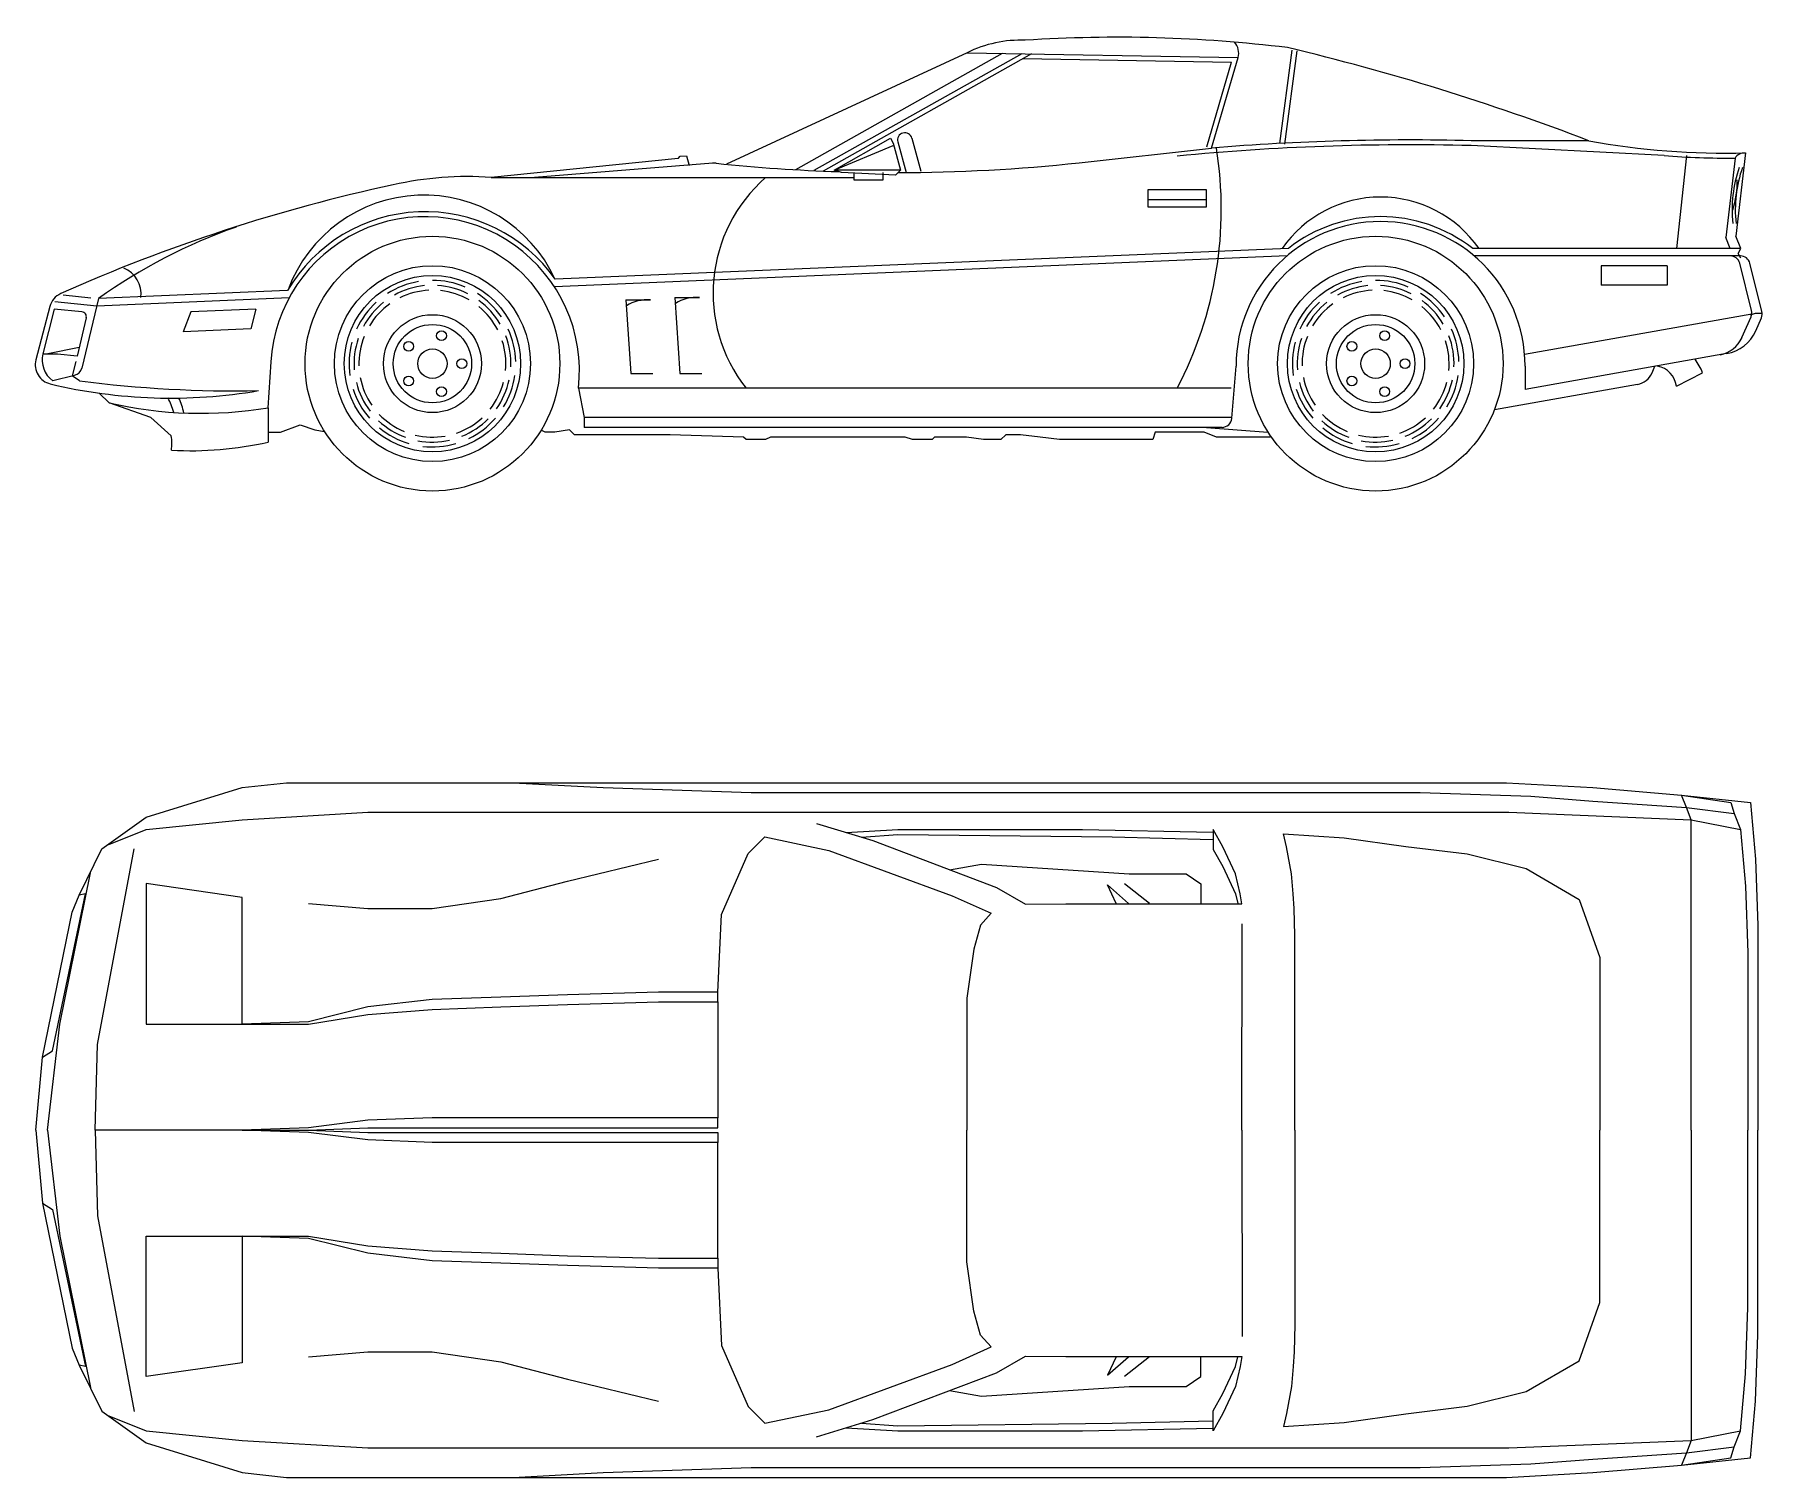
# Model space of a CAD drawing. Header units: millimetres. Extents: x 1343 to 64046, y 44602 to 77982.
# Drawn here: x 30518 to 34996, y 65503 to 69243 of the extents above; entities that cross this region are included whole.
import ezdxf

# ---------------------------------------------------------------- set-up
doc = ezdxf.new("R2010")
doc.units = ezdxf.units.MM

# ---------------------------------------------------------------- blocks, each defined once
blk = doc.blocks.new('A$C3A036850')
for p, q in [((2413.6, 1136), (1789.8, 847)), ((2504.9, 1134.4), (1969.1, 833)), ((2555.2, 1133.5), (2016.5, 830.5)), ((2580.3, 1133.1), (2040.5, 829.4)), ((2413.6, 1136), (3116.2, 1123.9)), ((2558.4, 1120.8), (3099.3, 1111.4)), ((3047.1, 889), (3116.2, 1123.9)), ((3224.5, 901.2), (3256.6, 1143)), ((3237.1, 899.5), (3269.2, 1141.3)), ((3034.9, 892.6), (3099.3, 1111.4)), ((2069.2, 831.9), (2215.2, 914.4)), ((2215.2, 914.4), (2221.6, 901.7)), ((2221.6, 901.7), (2240.6, 831.9)), ((2233.8, 905), (2255.5, 825.6)), ((2270.6, 915.1), (2294, 829.1)), ((4025, 908.1), (3720.2, 908.1)), ((1665.1, 861.8), (1180.2, 812.8)), ((1665.1, 861.8), (1669.9, 868)), ((1669.9, 868), (1686.3, 869.3)), ((1686.3, 869.3), (1693, 844.2)), ((2069.2, 831.9), (2221.6, 895.4)), ((2704.2, 850.9), (3047.1, 889)), ((4220.1, 869.5), (3719.9, 895.4)), ((4253.6, 628.7), (4279, 870)), ((4404.3, 863.1), (4380, 657)), ((4431.4, 876.3), (4406, 660.4)), ((1180.2, 812.8), (2120, 812.8)), ((1754.2, 849.8), (1292, 812.8)), ((2088.2, 825.5), (2069.2, 831.9)), ((2240.6, 831.9), (2075.5, 831.9)), ((2227.9, 819.2), (2088.2, 825.5)), ((2120, 825.5), (2120, 806.5)), ((2120, 806.5), (2196.2, 806.5)), ((2196.2, 806.5), (2196.2, 825.5)), ((2240.6, 831.9), (2227.9, 819.2)), ((3034.4, 781.1), (2882, 781.1)), ((2882, 781.1), (2882, 736.6)), ((3034.4, 736.6), (3034.4, 781.1)), ((2882, 755.7), (3034.4, 755.7)), ((2882, 736.6), (3034.4, 736.6)), ((3246.4, 628.8), (1346.2, 548.8)), ((4417.9, 628.7), (3724.3, 628.7)), ((4391.3, 628.7), (4380, 657)), ((4418.7, 628.7), (4406, 660.4)), ((4412.3, 616), (4418.7, 628.7)), ((3242.9, 609.6), (1343.9, 529.6)), ((4417.9, 609.6), (3727.5, 609.6)), ((4056.7, 584.2), (4056.7, 533.4)), ((4228.2, 584.2), (4056.7, 584.2)), ((4228.2, 584.2), (4228.2, 533.4)), ((4418.7, 603.3), (4412.3, 616)), ((4447, 467.8), (4416.4, 590.4)), ((4473.7, 465.6), (4442.5, 590.4)), ((142.8, 500.2), (71, 507.4)), ((162.3, 498.9), (118.8, 318.6)), ((656.4, 500.6), (157.7, 479.6)), ((652.5, 519.5), (162.3, 498.9)), ((1529.4, 495.3), (1542.1, 304.8)), ((1529.4, 495.3), (1592.9, 495.3)), ((1656.4, 501.7), (1719.9, 501.7)), ((1656.4, 501.7), (1669.1, 304.8)), ((4228.2, 533.4), (4056.7, 533.4)), ((36, 478.1), (0, 340.1)), ((47, 471.5), (18.1, 355.6)), ((119.5, 464.3), (47, 471.5)), ((157.7, 479.6), (48.8, 490.4)), ((130.6, 448.7), (106.6, 349.3)), ((401.2, 464.5), (381.8, 412.8)), ((570.2, 471.6), (401.2, 464.5)), ((570.2, 471.6), (557.4, 420.2)), ((4447.5, 458.2), (3858.7, 353.7)), ((4422.1, 397.7), (4445.6, 451.5)), ((4444.1, 457.2), (4457.2, 461.4)), ((4457.2, 461.4), (4472.4, 461.4)), ((4457.6, 415.5), (4472.4, 449.3)), ((557.4, 420.2), (381.8, 412.8)), ((112.1, 371.8), (30.8, 355.6)), ((18.1, 355.6), (56.2, 355.6)), ((56.2, 355.6), (106.9, 350.5)), ((103.4, 335.9), (94.3, 298.5)), ((602.3, 215.9), (609.4, 334.8)), ((3099.8, 188.5), (3110.6, 323.9)), ((4382.3, 356.2), (3859.9, 263.4)), ((3859.9, 323.9), (3859.9, 263.4)), ((4189, 306.4), (4196.4, 323.9)), ((100.3, 299.9), (43.5, 285.8)), ((113.4, 285.8), (94.3, 298.5)), ((1542.1, 304.8), (1599.3, 304.8)), ((1669.1, 304.8), (1726.3, 304.8)), ((4151.2, 276.4), (3780.3, 210.5)), ((4251.9, 272.2), (4319.9, 306.7)), ((189.6, 228.6), (164.2, 254)), ((297.5, 190.5), (189.6, 228.6)), ((3097.9, 266.7), (1406.3, 266.7)), ((1406.3, 266.7), (1421.5, 190.5)), ((351, 143), (297.5, 190.5)), ((602.3, 215.9), (602.3, 127)), ((3097.9, 190.5), (1421.5, 190.5)), ((1421.5, 190.5), (1421.5, 165.1)), ((602.3, 152.4), (634.1, 152.4)), ((634.1, 152.4), (684.9, 171.5)), ((684.9, 171.5), (723, 158.8)), ((723, 158.8), (748.2, 154.6)), ((1319.9, 152.4), (1309.3, 157.7)), ((1345.3, 152.4), (1319.9, 152.4)), ((1383.4, 158.8), (1345.3, 152.4)), ((1396.1, 146.1), (1383.4, 158.8)), ((1434.2, 146.1), (1396.1, 146.1)), ((3074.4, 165.1), (1421.5, 165.1)), ((1643.7, 146.1), (1434.2, 146.1)), ((1834.2, 139.7), (1643.7, 146.1)), ((1840.6, 133.4), (1834.2, 139.7)), ((1904.1, 139.7), (1891.4, 133.4)), ((2253.3, 139.7), (1904.1, 139.7)), ((2272.4, 133.4), (2253.3, 139.7)), ((2329.5, 139.7), (2323.2, 133.4)), ((2412.1, 139.7), (2329.5, 139.7)), ((2456.5, 133.4), (2412.1, 139.7)), ((2513.7, 146.1), (2501, 133.4)), ((2551.8, 146.1), (2513.7, 146.1)), ((2602.6, 139.7), (2551.8, 146.1)), ((2653.4, 133.4), (2602.6, 139.7)), ((2901, 152.4), (2894.7, 133.4)), ((3028, 152.4), (2901, 152.4)), ((3059.8, 139.7), (3028, 152.4)), ((3034.4, 165.1), (3193.1, 152.4)), ((3199.5, 139.7), (3059.8, 139.7)), ((1891.4, 133.4), (1840.6, 133.4)), ((2323.2, 133.4), (2272.4, 133.4)), ((2501, 133.4), (2456.5, 133.4)), ((2894.7, 133.4), (2653.4, 133.4))]:
    blk.add_line(p, q)
for centre, radius in [((1027.8, 330.2), 330.2), ((3472.5, 330.2), 330.2), ((1027.8, 330.2), 254), ((3472.5, 330.2), 254), ((1027.8, 330.2), 228.6), ((3472.5, 330.2), 228.6), ((1027.8, 330.2), 127), ((3472.5, 330.2), 127), ((1027.8, 330.2), 101.6), ((1051.3, 402.7), 12.7), ((3472.5, 330.2), 101.6), ((3496.1, 402.7), 12.7), ((966.1, 375), 12.7), ((1027.8, 330.2), 38.1), ((3410.9, 375), 12.7), ((3472.5, 330.2), 38.1), ((1104, 330.2), 12.7), ((3548.7, 330.2), 12.7), ((966.1, 285.4), 12.7), ((1051.3, 257.7), 12.7), ((3410.9, 285.4), 12.7), ((3496.1, 257.7), 12.7)]:
    blk.add_circle(centre, radius)
for centre, radius, start, end in [((2551.8, 860.5), 308.2, 87.6379, 116.6304), ((2803, -2450.5), 3626.8, 83.0171, 93.7709), ((3074.6, 1135.1), 43.1, 344.84, 41.1389), ((1816.8, -4854.8), 6171.5, 69.03434, 76.62932), ((2252.3, 909.6), 19.1, 16.6331, 193.8771), ((3558.3, -5271.6), 6169, 88.49902, 95.58211), ((3558.3, -5271.6), 6181.7, 88.49902, 94.74328), ((4381.5, 2855.2), 1979.5, 259.6229, 271.4428), ((2075.5, 730.3), 997, 332.2924, 9.1623), ((4381.5, 2855.2), 1992.2, 265.3513, 270.6533), ((4425.8, 851.2), 24.6, 79.6835, 151.119), ((1116.7, -43.4), 858.5, 85.7584, 102.8199), ((1758.2, 799.1), 50.8, 84.0418, 94.5726), ((2153.9, 513), 398.5, 131.2052, 218.1657), ((2227.9, 5299.9), 4474.4, 264.0418, 268.1188), ((2227.9, 5299.9), 4474.4, 270.0811, 276.1101), ((4726.9, 729.2), 330.5, 160.6609, 186.138), ((4162.5, 804.5), 247.5, 342.2987, 0.4858), ((4735.2, 729.2), 330.5, 160.6609, 186.138), ((1845.3, -3471.4), 4363.1, 102.1603, 114.089), ((1005.4, 392.5), 374.6, 24.8836, 159.7967), ((3485.2, 450.9), 311.1, 34.8499, 145.1501), ((1008.7, 311.2), 412.8, 35.1472, 149.6775), ((987.6, -652.7), 1416.8, 109.3089, 125.6255), ((1008.7, 311.2), 400.1, 353.6206, 176.6069), ((3485.2, 323.9), 374.6, 0, 180), ((3485.2, 323.9), 387.4, 51.8954, 128.0655), ((4391.7, 584.2), 25.4, 14.0362, 90), ((4417.9, 584.2), 25.4, 14.0362, 90), ((199.9, 510.6), 72.8, 352.9525, 67.5604), ((1027.8, 330.2), 215.9, 99.6402, 122.7273), ((1027.8, 330.2), 215.9, 66.913, 90), ((3472.5, 330.2), 215.9, 99.6402, 122.7273), ((3472.5, 330.2), 215.9, 66.913, 90), ((85.2, 465.3), 50.8, 114.089, 165.3791), ((1027.8, 330.2), 203.2, 95.7471, 119.0528), ((1027.8, 330.2), 190.5, 92.7735, 116.3435), ((1027.8, 330.2), 203.2, 63.0199, 86.3256), ((1027.8, 330.2), 190.5, 60.0462, 83.6162), ((1027.8, 330.2), 215.9, 34.1857, 57.2727), ((1027.8, 330.2), 203.2, 30.2926, 53.5983), ((1585, 392.1), 103.5, 85.6013, 121.8276), ((1712, 398.5), 103.5, 85.6013, 121.8276), ((3472.5, 330.2), 203.2, 95.7471, 119.0528), ((3472.5, 330.2), 190.5, 92.7735, 116.3435), ((3472.5, 330.2), 203.2, 63.0199, 86.3256), ((3472.5, 330.2), 190.5, 60.0462, 83.6162), ((3472.5, 330.2), 215.9, 34.1857, 57.2727), ((3472.5, 330.2), 203.2, 30.2926, 53.5983), ((118.2, 451.6), 12.7, 346.4296, 84.3257), ((1027.8, 330.2), 215.9, 132.3675, 155.4545), ((1027.8, 330.2), 203.2, 128.4744, 151.7801), ((1027.8, 330.2), 190.5, 125.5008, 149.0707), ((1027.8, 330.2), 190.5, 27.3189, 50.8889), ((3472.5, 330.2), 215.9, 132.3675, 155.4545), ((3472.5, 330.2), 203.2, 128.4744, 151.7801), ((3472.5, 330.2), 190.5, 125.5008, 149.0707), ((3472.5, 330.2), 190.5, 27.3189, 50.8889), ((4422.4, 461.7), 25.4, 336.3706, 14.0362), ((4449.1, 459.4), 25.4, 336.3706, 14.0362), ((1027.8, 330.2), 215.9, 1.4584, 24.5455), ((3472.5, 330.2), 215.9, 1.4584, 24.5455), ((4364.5, 456.2), 101.6, 280.0711, 336.3706), ((1027.8, 330.2), 215.9, 165.0948, 188.1818), ((1027.8, 330.2), 203.2, 161.2017, 184.5074), ((1027.8, 330.2), 190.5, 158.228, 181.798), ((1027.8, 330.2), 190.5, 354.5917, 18.1616), ((1027.8, 330.2), 203.2, 357.5653, 20.871), ((3472.5, 330.2), 215.9, 165.0948, 188.1818), ((3472.5, 330.2), 203.2, 161.2017, 184.5074), ((3472.5, 330.2), 190.5, 158.228, 181.798), ((3472.5, 330.2), 190.5, 354.5917, 18.1616), ((3472.5, 330.2), 203.2, 357.5653, 20.871), ((4352.3, 428.2), 76.2, 280.0711, 336.3706), ((49.2, 327.2), 50.8, 165.3791, 256.5074), ((83.2, 339.7), 67, 166.293, 233.6732), ((94.1, 324.6), 25.4, 284.0362, 346.4296), ((4191.6, 264), 60.9, 7.697, 79.4031), ((4176.7, 250.9), 153.6, 21.3011, 36.1979), ((349.6, 1579.2), 1338.3, 256.5074, 279.7817), ((511, 3300.2), 3040.5, 262.4853, 271.242), ((1027.8, 330.2), 203.2, 193.9289, 217.2347), ((1027.8, 330.2), 190.5, 190.9553, 214.5253), ((1027.8, 330.2), 190.5, 321.8644, 345.4344), ((1027.8, 330.2), 203.2, 324.838, 348.1438), ((1027.8, 330.2), 215.9, 328.7311, 351.8182), ((3472.5, 330.2), 203.2, 193.9289, 217.2347), ((3472.5, 330.2), 190.5, 190.9553, 214.5253), ((3472.5, 330.2), 190.5, 321.8644, 345.4344), ((3472.5, 330.2), 203.2, 324.838, 348.1438), ((3472.5, 330.2), 215.9, 328.7311, 351.8182), ((4142.3, 326.4), 50.8, 280.0711, 336.8014), ((428, 1262.2), 1060.7, 257.0134, 279.4618), ((205.4, 164), 157, 14.6964, 29.4979), ((205.4, 164), 182.4, 12.1507, 24.9923), ((1027.8, 330.2), 215.9, 197.8221, 220.9091), ((3472.5, 330.2), 215.9, 197.8221, 220.9091), ((1027.8, 330.2), 203.2, 226.6562, 249.9619), ((1027.8, 330.2), 190.5, 223.6826, 247.2525), ((1027.8, 330.2), 190.5, 289.1371, 312.7071), ((1027.8, 330.2), 203.2, 292.1108, 315.4165), ((1027.8, 330.2), 215.9, 296.0039, 319.0909), ((3074.4, 190.5), 25.4, 270, 355.4261), ((3472.5, 330.2), 203.2, 226.6562, 249.9619), ((3472.5, 330.2), 190.5, 223.6826, 247.2525), ((3472.5, 330.2), 190.5, 289.1371, 312.7071), ((3472.5, 330.2), 203.2, 292.1108, 315.4165), ((3472.5, 330.2), 215.9, 296.0039, 319.0909), ((205.4, 123.9), 146.9, 352.9627, 7.475), ((1027.8, 330.2), 215.9, 230.5493, 253.6364), ((1027.8, 330.2), 190.5, 256.4098, 279.9798), ((3472.5, 330.2), 215.9, 230.5493, 253.6364), ((3472.5, 330.2), 190.5, 256.4098, 279.9798), ((402, 1005.2), 900.7, 266.7673, 282.8532), ((1027.8, 330.2), 203.2, 259.3835, 282.6892), ((1027.8, 330.2), 215.9, 263.2766, 286.3636), ((3472.5, 330.2), 203.2, 259.3835, 282.6892), ((3472.5, 330.2), 215.9, 263.2766, 286.3636)]:
    blk.add_arc(centre, radius, start, end)
blk = doc.blocks.new('A$C083F3CBD')
for p, q in [((534.4, 1788.2), (649.8, 1800.7)), ((649.8, 1800.7), (1237.2, 1800.7)), ((1237.2, 1800.7), (1470.3, 1788.2)), ((1237.2, 1800.7), (1818.4, 1800.7)), ((1818.4, 1800.7), (3064.3, 1800.7)), ((3064.3, 1800.7), (3498.4, 1800.7)), ((3498.4, 1800.7), (3811.3, 1800.7)), ((3811.3, 1800.7), (4035.3, 1788.2)), ((285.4, 1711.2), (534.4, 1788.2)), ((1470.3, 1788.2), (1853.9, 1775.2)), ((1853.9, 1775.2), (3060.9, 1775.2)), ((3060.9, 1775.2), (3587.8, 1775.2)), ((3587.8, 1775.2), (3875.2, 1765.6)), ((3875.2, 1765.6), (4035.3, 1753.1)), ((4035.3, 1788.2), (4265.1, 1768.9)), ((4035.3, 1753.1), (4278, 1736.7)), ((4265.1, 1768.9), (4392.9, 1749.7)), ((4265.1, 1768.9), (4443.9, 1749.7)), ((4278, 1736.7), (4265.1, 1768.9)), ((4392.9, 1749.7), (4401.6, 1720.9)), ((4443.9, 1749.7), (4456.9, 1602.6)), ((170.6, 1629.1), (285.4, 1711.2)), ((285.4, 1679.5), (534.4, 1705)), ((534.4, 1705), (860.3, 1724.2)), ((860.3, 1724.2), (1889, 1724.2)), ((1889, 1724.2), (3057.6, 1724.2)), ((3057.6, 1724.2), (3587.8, 1724.2)), ((3587.8, 1724.2), (3818, 1724.2)), ((3818, 1724.2), (4290.5, 1705)), ((4278, 1736.7), (4401.6, 1720.9)), ((4290.5, 1705), (4278, 1736.7)), ((4290.5, 900.3), (4290.5, 1705)), ((4290.5, 1705), (4418.4, 1679.5)), ((4401.6, 1720.9), (4418.4, 1679.5)), ((189.3, 1640.6), (285.4, 1679.5)), ((1845.8, 1617), (1889, 1660.3)), ((1889, 1660.3), (2054.9, 1625.2)), ((2023.1, 1695.4), (2169.7, 1650.7)), ((2100, 1671.8), (2233.7, 1679.5)), ((2139.5, 1659.8), (2233.7, 1666.5)), ((2233.7, 1679.5), (2712.9, 1679.5)), ((2233.7, 1666.5), (2789.3, 1660.3)), ((2712.9, 1679.5), (3050.8, 1672.8)), ((2789.3, 1660.3), (3050.8, 1654)), ((3051.3, 1679.5), (3051.3, 1628.1)), ((3076.8, 1634.8), (3051.3, 1679.5)), ((3233.5, 1668.5), (3390.7, 1657.9)), ((3241.7, 1634.8), (3233.5, 1668.5)), ((3390.7, 1657.9), (3550.8, 1635.8)), ((4418.4, 1679.5), (4430.9, 1532.4)), ((112.4, 1509.8), (170.6, 1629.1)), ((159.3, 1122.2), (254.8, 1629.8)), ((1777, 1458.9), (1845.8, 1617)), ((2054.9, 1625.2), (2374.5, 1507.9)), ((2169.7, 1650.7), (2489.4, 1529.1)), ((3051.3, 1628.1), (3076.8, 1583.4)), ((3109, 1564.6), (3076.8, 1634.8)), ((3254.2, 1564.6), (3241.7, 1634.8)), ((3550.8, 1635.8), (3709.4, 1616.1)), ((3709.4, 1616.1), (3862.7, 1578.1)), ((1378, 1545.4), (1614.1, 1602.6)), ((2368.3, 1575.2), (2450.9, 1590.1)), ((2450.9, 1590.1), (2834.1, 1564.6)), ((3076.8, 1583.4), (3109, 1513.2)), ((3862.7, 1578.1), (3999.7, 1498.3)), ((4456.9, 1602.6), (4463.1, 1430.5)), ((62.4, 1174.8), (141.2, 1567)), ((285.4, 1539.2), (285.4, 1174.8)), ((534.4, 1503.6), (285.4, 1539.2)), ((1205.5, 1500.7), (1378, 1545.4)), ((2489.4, 1529.1), (2564.9, 1486.3)), ((2777.3, 1535.8), (2831.6, 1487.7)), ((2799.9, 1487.7), (2777.3, 1535.8)), ((2886.4, 1487.7), (2821.6, 1538.7)), ((2834.1, 1564.6), (2981.1, 1564.6)), ((2981.1, 1564.6), (3019.6, 1538.7)), ((3019.6, 1538.7), (3019.6, 1487.7)), ((3121.5, 1513.2), (3109, 1564.6)), ((3259, 1513.2), (3254.2, 1564.6)), ((4430.9, 1532.4), (4437.6, 1359.9)), ((42.7, 1106.1), (128.3, 1513.2)), ((94.1, 1465.6), (112.4, 1509.8)), ((128.3, 1513.2), (112.4, 1509.8)), ((534.4, 1174.8), (534.4, 1503.6)), ((707, 1487.7), (860.3, 1475.2)), ((1026.7, 1475.2), (1205.5, 1500.7)), ((2374.5, 1507.9), (2476.4, 1462.3)), ((2564.9, 1486.3), (2669.2, 1487.2)), ((2669.2, 1487.2), (3125.8, 1487.2)), ((3109, 1513.2), (3115.3, 1487.7)), ((3125.8, 1487.2), (3121.5, 1513.2)), ((3261.4, 1475.2), (3259, 1513.2)), ((3999.7, 1498.3), (4054, 1347.4)), ((17.2, 1089.7), (94.1, 1465.6)), ((860.3, 1475.2), (1026.7, 1475.2)), ((1767.4, 1258), (1777, 1458.9)), ((2476.4, 1462.3), (2448.5, 1432)), ((3125.8, 900.3), (3126.3, 1435.3)), ((3262.8, 1404.6), (3261.4, 1475.2)), ((2448.5, 1432), (2430.8, 1369.5)), ((3262.8, 900.3), (3262.8, 1404.6)), ((4463.1, 1430.5), (4463.1, 900.3)), ((2430.8, 1369.5), (2413, 1242.1)), ((4054, 1347.4), (4054, 900.3)), ((4437.6, 1359.9), (4437.6, 900.3)), ((1614.1, 1258), (1378, 1251.2)), ((1767.4, 1258), (1614.1, 1258)), ((1767.4, 1232.5), (1767.4, 1258)), ((860.3, 1219.5), (707, 1181.1)), ((1026.7, 1238.7), (860.3, 1219.5)), ((860.3, 1200.3), (1026.7, 1213.3)), ((1205.5, 1245), (1026.7, 1238.7)), ((1026.7, 1213.3), (1205.5, 1219.5)), ((1378, 1251.2), (1205.5, 1245)), ((1205.5, 1219.5), (1378, 1225.8)), ((1378, 1225.8), (1614.1, 1232.5)), ((1614.1, 1232.5), (1767.4, 1232.5)), ((1767.4, 1232.5), (1767.4, 932.1)), ((2413, 1242.1), (2413, 900.3)), ((30.2, 900.3), (62.4, 1174.8)), ((285.4, 1174.8), (534.4, 1174.8)), ((707, 1181.1), (534.4, 1174.8)), ((534.4, 1174.8), (707, 1174.8)), ((707, 1174.8), (860.3, 1200.3)), ((153.3, 900.3), (159.3, 1122.2)), ((0, 900.3), (17.2, 1089.7)), ((17.2, 1089.7), (42.7, 1106.1)), ((0, 900.3), (17.2, 710.9)), ((30.2, 900.3), (62.4, 625.9)), ((534.4, 900.3), (153.3, 900.3)), ((153.3, 900.3), (159.3, 678.4)), ((534.4, 900.3), (153.3, 900.3)), ((707, 906.6), (534.4, 900.3)), ((534.4, 900.3), (707, 900.3)), ((707, 894.1), (534.4, 900.3)), ((534.4, 900.3), (707, 900.3)), ((860.3, 925.8), (707, 906.6)), ((707, 900.3), (860.3, 906.6)), ((707, 900.3), (860.3, 894.1)), ((1026.7, 932.1), (860.3, 925.8)), ((860.3, 906.6), (1767.4, 906.6)), ((1378, 932.1), (1026.7, 932.1)), ((1614.1, 932.1), (1378, 932.1)), ((1767.4, 932.1), (1614.1, 932.1)), ((1767.4, 906.6), (1767.4, 932.1)), ((2413, 558.6), (2413, 900.3)), ((3125.8, 900.3), (3126.3, 365.3)), ((3262.8, 900.3), (3262.8, 396.1)), ((4054, 453.3), (4054, 900.3)), ((4290.5, 900.3), (4290.5, 95.7)), ((4437.6, 440.8), (4437.6, 900.3)), ((4463.1, 370.1), (4463.1, 900.3)), ((860.3, 874.9), (707, 894.1)), ((860.3, 894.1), (1767.4, 894.1)), ((1026.7, 868.6), (860.3, 874.9)), ((1378, 868.6), (1026.7, 868.6)), ((1614.1, 868.6), (1378, 868.6)), ((1767.4, 868.6), (1614.1, 868.6)), ((1767.4, 894.1), (1767.4, 868.6)), ((1767.4, 568.2), (1767.4, 868.6)), ((17.2, 710.9), (42.7, 694.6)), ((17.2, 710.9), (94.1, 335)), ((42.7, 694.6), (128.3, 287.5)), ((159.3, 678.4), (254.8, 170.9)), ((62.4, 625.9), (141.2, 233.6)), ((285.4, 625.9), (534.4, 625.9)), ((285.4, 261.5), (285.4, 625.9)), ((534.4, 625.9), (707, 625.9)), ((707, 619.6), (534.4, 625.9)), ((534.4, 625.9), (534.4, 297.1)), ((707, 625.9), (860.3, 600.4)), ((860.3, 581.2), (707, 619.6)), ((860.3, 600.4), (1026.7, 587.4)), ((1026.7, 587.4), (1205.5, 581.2)), ((1026.7, 561.9), (860.3, 581.2)), ((1205.5, 555.7), (1026.7, 561.9)), ((1205.5, 581.2), (1378, 574.9)), ((1378, 549.4), (1205.5, 555.7)), ((1378, 574.9), (1614.1, 568.2)), ((1614.1, 542.7), (1378, 549.4)), ((1614.1, 568.2), (1767.4, 568.2)), ((1767.4, 542.7), (1614.1, 542.7)), ((1767.4, 568.2), (1767.4, 542.7)), ((1767.4, 542.7), (1777, 341.8)), ((2430.8, 431.2), (2413, 558.6)), ((3999.7, 302.4), (4054, 453.3)), ((2448.5, 368.7), (2430.8, 431.2)), ((4430.9, 268.2), (4437.6, 440.8)), ((2476.4, 338.4), (2448.5, 368.7)), ((3262.8, 396.1), (3261.4, 325.4)), ((4456.9, 198), (4463.1, 370.1)), ((94.1, 335), (112.4, 290.8)), ((707, 312.9), (860.3, 325.4)), ((860.3, 325.4), (1026.7, 325.4)), ((1026.7, 325.4), (1205.5, 299.9)), ((1777, 341.8), (1845.8, 183.6)), ((2374.5, 292.7), (2476.4, 338.4)), ((2489.4, 271.6), (2564.9, 314.4)), ((2564.9, 314.4), (2669.2, 313.4)), ((3261.4, 325.4), (3259, 287.5)), ((128.3, 287.5), (112.4, 290.8)), ((112.4, 290.8), (170.6, 171.6)), ((534.4, 297.1), (285.4, 261.5)), ((1205.5, 299.9), (1378, 255.2)), ((2054.9, 175.5), (2374.5, 292.7)), ((2169.7, 150), (2489.4, 271.6)), ((2669.2, 313.4), (3125.8, 313.4)), ((2777.3, 264.9), (2831.6, 312.9)), ((2799.9, 312.9), (2777.3, 264.9)), ((2886.4, 312.9), (2821.6, 262)), ((3019.6, 262), (3019.6, 312.9)), ((3076.8, 217.3), (3109, 287.5)), ((3109, 287.5), (3115.3, 312.9)), ((3121.5, 287.5), (3109, 236)), ((3125.8, 313.4), (3121.5, 287.5)), ((3259, 287.5), (3254.2, 236)), ((3862.7, 222.6), (3999.7, 302.4)), ((1378, 255.2), (1614.1, 198)), ((2368.3, 225.4), (2450.9, 210.5)), ((2450.9, 210.5), (2834.1, 236)), ((2834.1, 236), (2981.1, 236)), ((2981.1, 236), (3019.6, 262)), ((3109, 236), (3076.8, 165.8)), ((3254.2, 236), (3241.7, 165.8)), ((4418.4, 121.1), (4430.9, 268.2)), ((1845.8, 183.6), (1889, 140.4)), ((3051.3, 172.6), (3076.8, 217.3)), ((3550.8, 164.9), (3709.4, 184.6)), ((3709.4, 184.6), (3862.7, 222.6)), ((4443.9, 51), (4456.9, 198)), ((170.6, 171.6), (285.4, 89.4)), ((189.3, 160.1), (285.4, 121.1)), ((1889, 140.4), (2054.9, 175.5)), ((2023.1, 105.3), (2169.7, 150)), ((2139.5, 140.8), (2233.7, 134.1)), ((2233.7, 134.1), (2789.3, 140.4)), ((2789.3, 140.4), (3050.8, 146.6)), ((3051.3, 121.1), (3051.3, 172.6)), ((3076.8, 165.8), (3051.3, 121.1)), ((3241.7, 165.8), (3233.5, 132.2)), ((3233.5, 132.2), (3390.7, 142.8)), ((3390.7, 142.8), (3550.8, 164.9)), ((285.4, 121.1), (534.4, 95.7)), ((534.4, 95.7), (860.3, 76.4)), ((2100, 128.8), (2233.7, 121.1)), ((2233.7, 121.1), (2712.9, 121.1)), ((2712.9, 121.1), (3050.8, 127.9)), ((3818, 76.4), (4290.5, 95.7)), ((4290.5, 95.7), (4278, 63.9)), ((4290.5, 95.7), (4418.4, 121.1)), ((4401.6, 79.8), (4418.4, 121.1)), ((285.4, 89.4), (534.4, 12.5)), ((860.3, 76.4), (1889, 76.4)), ((1889, 76.4), (3057.6, 76.4)), ((3057.6, 76.4), (3587.8, 76.4)), ((3587.8, 76.4), (3818, 76.4)), ((3875.2, 35.1), (4035.3, 47.6)), ((4035.3, 47.6), (4278, 63.9)), ((4278, 63.9), (4265.1, 31.7)), ((4265.1, 31.7), (4443.9, 51)), ((4265.1, 31.7), (4392.9, 51)), ((4278, 63.9), (4401.6, 79.8)), ((4392.9, 51), (4401.6, 79.8)), ((534.4, 12.5), (649.8, 0)), ((649.8, 0), (1237.2, 0)), ((1237.2, 0), (1470.3, 12.5)), ((1237.2, 0), (1818.4, 0)), ((1470.3, 12.5), (1853.9, 25.5)), ((1818.4, 0), (3064.3, 0)), ((1853.9, 25.5), (3060.9, 25.5)), ((3060.9, 25.5), (3587.8, 25.5)), ((3064.3, 0), (3498.4, 0)), ((3498.4, 0), (3811.3, 0)), ((3587.8, 25.5), (3875.2, 35.1)), ((3811.3, 0), (4035.3, 12.5)), ((4035.3, 12.5), (4265.1, 31.7))]:
    blk.add_line(p, q)

msp = doc.modelspace()

# ---------------------------------------------------------------- block references
for name, p in [('A$C3A036850', (30521.2, 68059.4)), ('A$C083F3CBD', (30521.2, 65502.5))]:
    msp.add_blockref(name, p)

doc.saveas('drawing.dxf')
